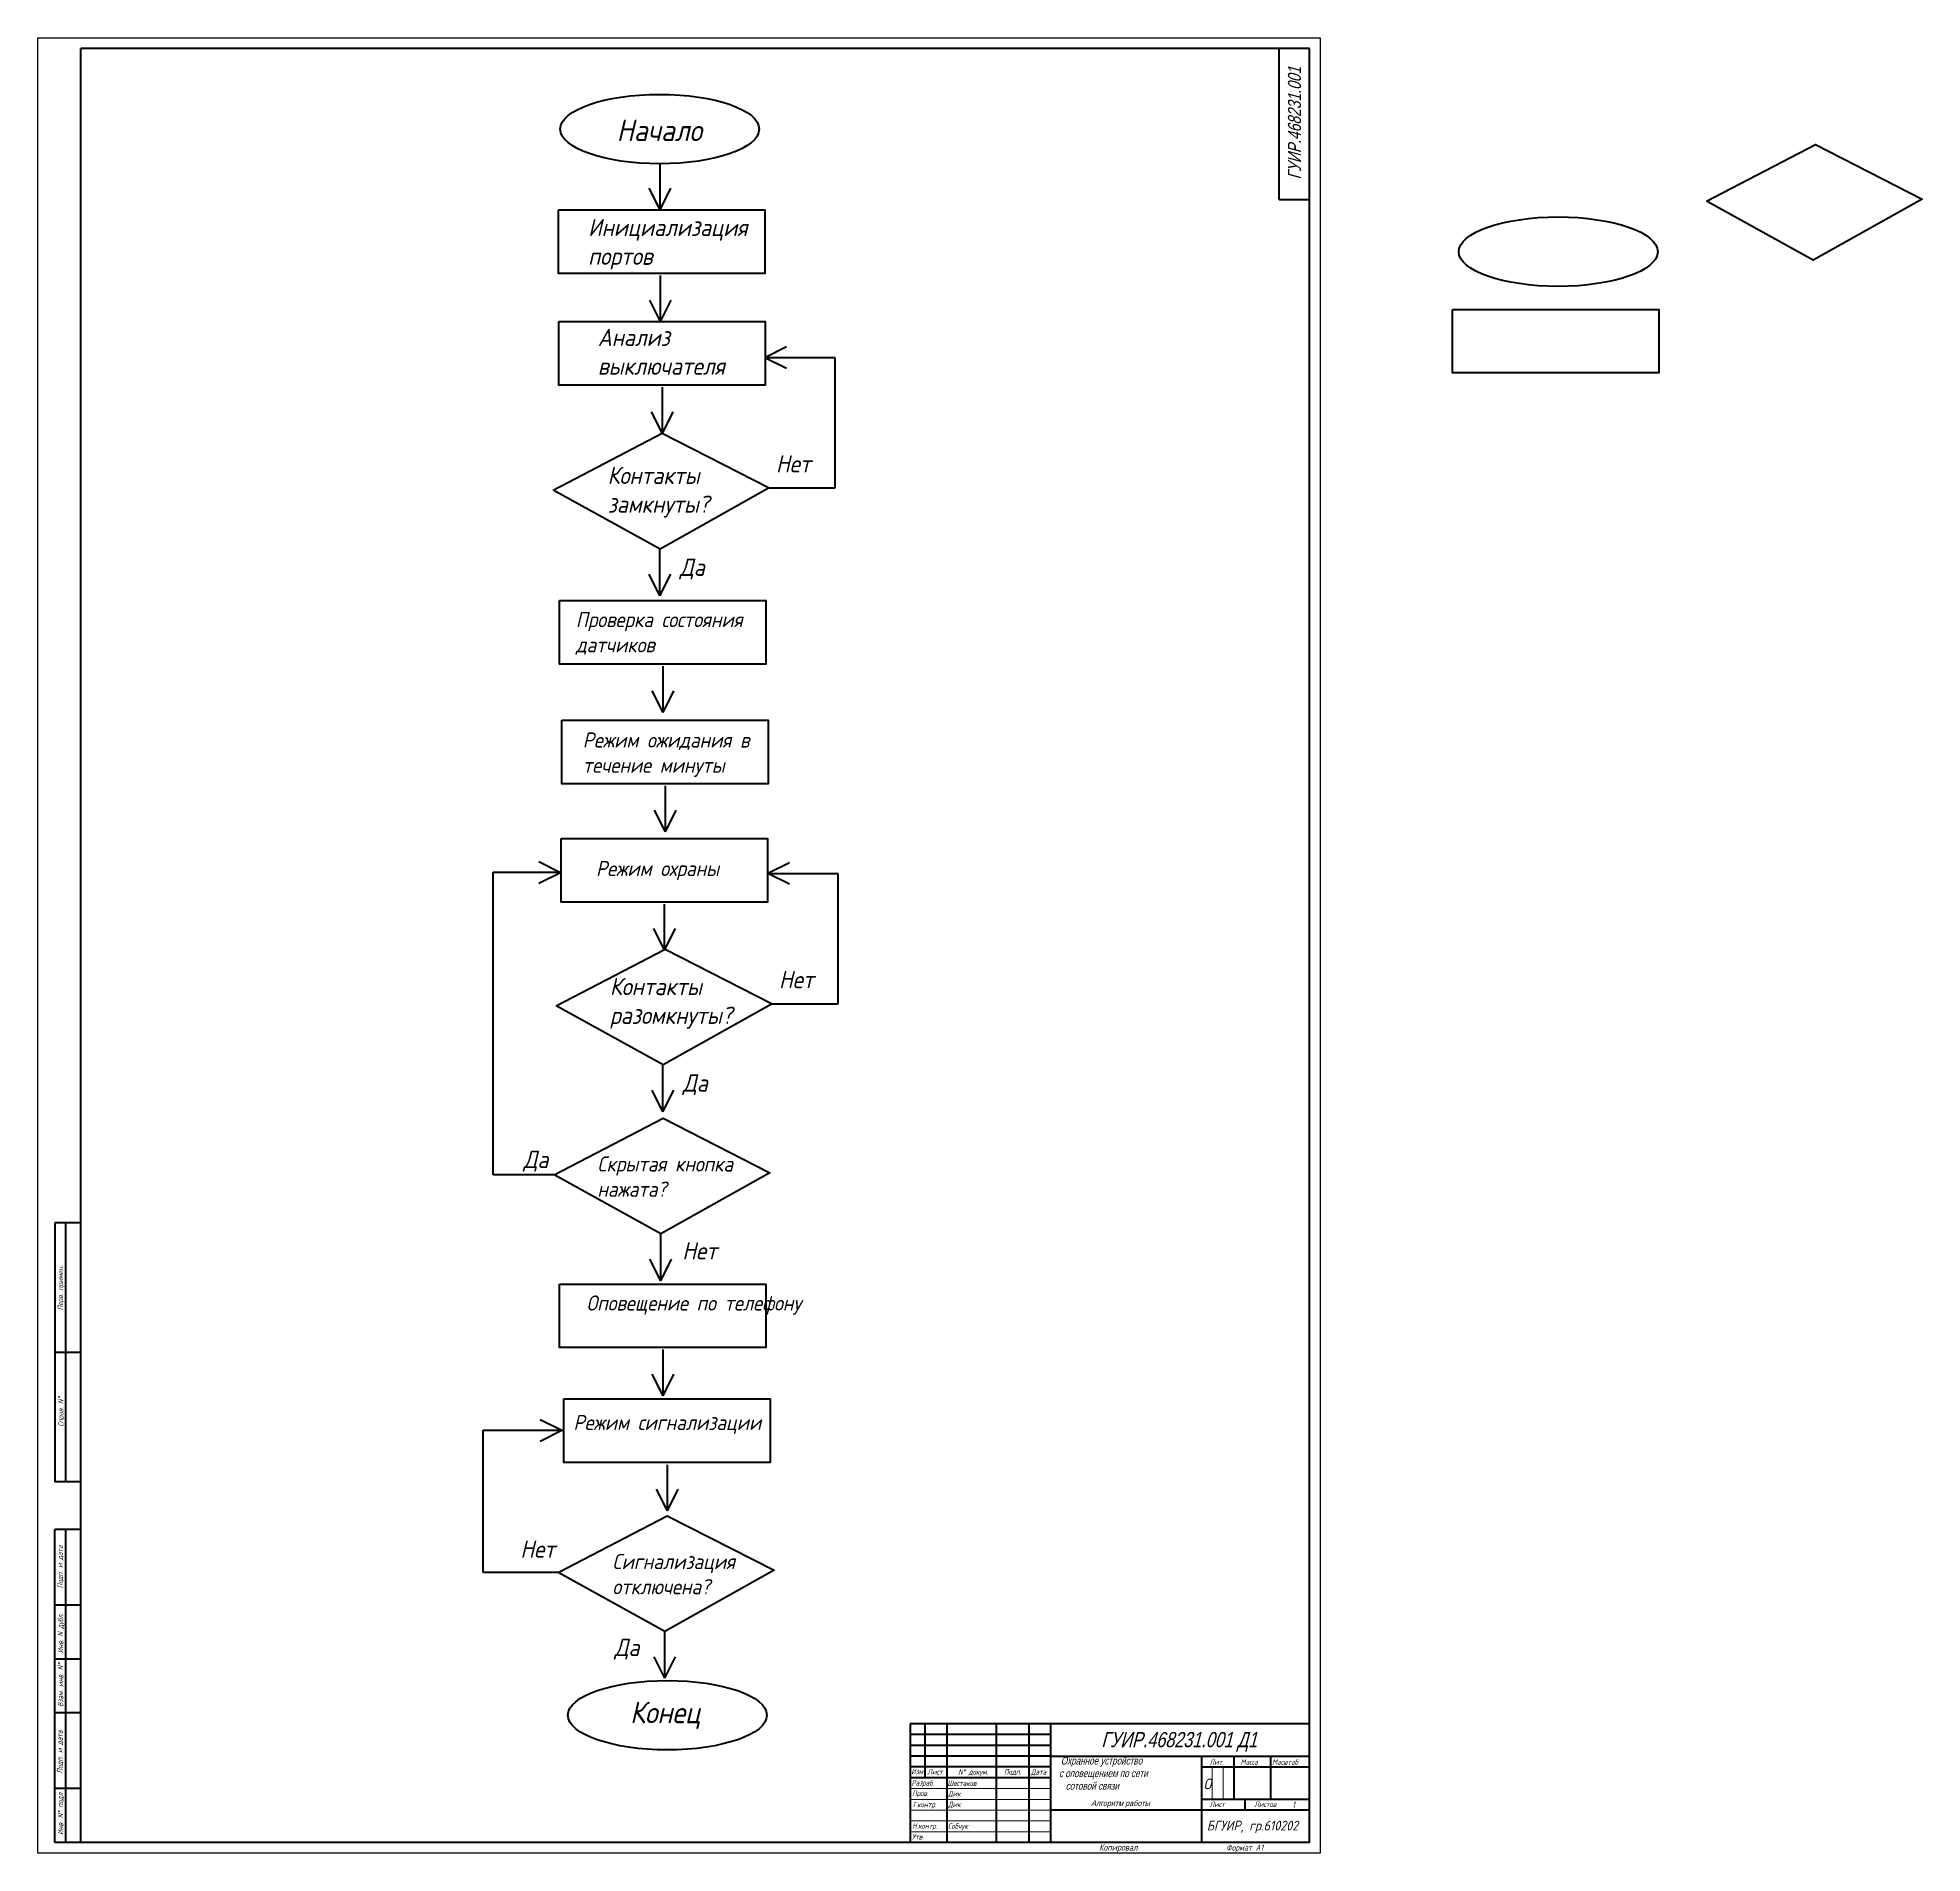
# Model space of a CAD drawing. Header units: millimetres. Extents: x 0 to 9139, y -367 to 2333.
# Drawn here: x 5632 to 6504, y 20 to 861 of the extents above; entities that cross this region are included whole.
import ezdxf

# ---------------------------------------------------------------- set-up
doc = ezdxf.new("R2010")
doc.units = ezdxf.units.MM
doc.header["$LTSCALE"] = 0.5
doc.linetypes.add('осевая2', pattern=[28.575, 19.05, -3.175, 3.175, -3.175])
doc.layers.get('0').update_dxf_attribs({"lineweight": 60})
doc.layers.add('1-оси', color=1, linetype='осевая2')
doc.layers.add('KONTUR', color=7, linetype='Continuous')
for name, color, linetype, lineweight in [('Основная', 7, 'Continuous', 40), ('текст', 7, 'Continuous', 30), ('тонкая', 7, 'Continuous', 20)]:
    doc.layers.add(name, color=color, linetype=linetype, lineweight=lineweight)
doc.styles.add('ESKD', font='standarteskd.shx', dxfattribs={"width": 0.8, "oblique": 15})
doc.styles.get("Standard").update_dxf_attribs({"font": 'isocpeui.ttf', "width": 0.9})
doc.styles.add('стиль1', font='romans.shx', dxfattribs={"width": 0.75, "oblique": 15, "height": 3.5})

msp = doc.modelspace()

# ---------------------------------------------------------------- linework, layer by layer
at = {"color": 0}
for p, q in [((5919.64, 802.83), (5919.64, 781.5)), ((5919.85, 751.08), (5919.85, 729.75)), ((6000.97, 712.94), (5968.48, 712.94)), ((6000.97, 652.72), (6000.97, 712.94)), ((5920.72, 699.33), (5920.72, 678)), ((5970.31, 652.72), (6000.97, 652.72)), ((5919.61, 624.03), (5919.61, 602.7)), ((5921.02, 570.1), (5921.02, 548.77)), ((5922.15, 514.74), (5922.15, 493.41)), ((5842.48, 334.48), (5842.48, 474.69)), ((5842.48, 474.69), (5873.94, 474.69)), ((6002.36, 474.03), (5969.87, 474.03)), ((6002.36, 413.8), (6002.36, 474.03)), ((5921.74, 459.94), (5921.74, 438.61)), ((5971.71, 413.8), (6002.36, 413.8)), ((5921, 385.12), (5921, 363.79)), ((5870.69, 334.48), (5842.48, 334.48)), ((5919.98, 306.82), (5919.98, 285.49)), ((5921.04, 253.55), (5921.04, 232.22)), ((5837.86, 150.33), (5837.86, 216.24)), ((5837.86, 216.24), (5875.24, 216.24)), ((5923.05, 200.28), (5923.05, 178.95)), ((5872.59, 150.33), (5837.86, 150.33)), ((5921.88, 122.66), (5921.88, 101.33))]:
    msp.add_line(p, q, dxfattribs=at)
for p, q in [((6100.57, 75.26), (6035.57, 75.26)), ((6100.57, 70.26), (6035.57, 70.26)), ((6100.57, 65.26), (6035.57, 65.26)), ((6170.57, 25.26), (6170.57, 25.26))]:
    msp.add_line(p, q)
at = {"lineweight": 50}
for p, q in [((6100.57, 60.26), (6035.57, 60.26)), ((6100.57, 55.26), (6035.57, 55.26))]:
    msp.add_line(p, q, dxfattribs=at)
at = {"color": 0}
for points in [[(6404.4, 785.5), (6454.91, 811.82), (6504.4, 786.52), (6453.89, 758.21)], [(5872.71, 781.5), (5968.27, 781.5), (5968.27, 752.02), (5872.71, 752.02)], [(6286.85, 735.43), (6382.41, 735.43), (6382.41, 705.95), (6286.85, 705.95)], [(5872.92, 729.75), (5968.48, 729.75), (5968.48, 700.27), (5872.92, 700.27)], [(5870.32, 651.7), (5920.82, 678.02), (5970.31, 652.72), (5919.81, 624.4)], [(5873.22, 600.52), (5968.78, 600.52), (5968.78, 571.04), (5873.22, 571.04)], [(5874.34, 545.15), (5969.9, 545.15), (5969.9, 515.67), (5874.34, 515.67)], [(5873.94, 490.36), (5969.49, 490.36), (5969.49, 460.88), (5873.94, 460.88)], [(5871.71, 412.79), (5922.22, 439.11), (5971.71, 413.8), (5921.2, 385.49)], [(5870.69, 334.48), (5921.19, 360.8), (5970.68, 335.5), (5920.18, 307.19)], [(5873.23, 283.96), (5968.79, 283.96), (5968.79, 254.48), (5873.23, 254.48)], [(5875.24, 230.7), (5970.8, 230.7), (5970.8, 201.22), (5875.24, 201.22)], [(5872.59, 150.33), (5923.09, 176.65), (5972.58, 151.34), (5922.08, 123.03)]]:
    msp.add_lwpolyline(points, close=True, dxfattribs=at)
for centre in [(5919.64, 818.91), (6335.78, 762.14), (5923.18, 84.23)]:
    msp.add_ellipse(centre, major_axis=(46.07, 0), ratio=0.34902, dxfattribs=at)
at = {"layer": 'KONTUR'}
for p, q in [((5631.57, 20.26), (5631.57, 861.26)), ((5631.57, 861.26), (6225.57, 861.26)), ((6225.57, 861.26), (6225.57, 20.26)), ((6225.57, 20.26), (5631.57, 20.26))]:
    msp.add_line(p, q, dxfattribs=at)
at = {"layer": 'Основная'}
for p, q in [((5651.57, 65.26), (5651.57, 856.26)), ((6220.57, 856.26), (5651.57, 856.26)), ((6206.57, 786.26), (6206.57, 856.26)), ((6220.57, 25.26), (6220.57, 856.26)), ((5914.64, 791.48), (5919.64, 781.48)), ((5924.64, 791.48), (5919.64, 781.48)), ((6206.57, 786.26), (6220.57, 786.26)), ((5914.85, 739.73), (5919.85, 729.73)), ((5924.85, 739.73), (5919.85, 729.73)), ((5978.37, 718.02), (5968.37, 713.02)), ((5978.37, 708.02), (5968.37, 713.02)), ((5915.73, 687.99), (5920.73, 677.99)), ((5925.73, 687.99), (5920.73, 677.99)), ((5914.61, 612.69), (5919.61, 602.69)), ((5924.61, 612.69), (5919.61, 602.69)), ((5916.03, 558.75), (5921.03, 548.75)), ((5926.03, 558.75), (5921.03, 548.75)), ((5917.15, 503.39), (5922.15, 493.39)), ((5927.15, 503.39), (5922.15, 493.39)), ((5863.69, 479.63), (5873.69, 474.63)), ((5863.69, 469.63), (5873.69, 474.63)), ((5979.77, 479.11), (5969.77, 474.11)), ((5979.77, 469.11), (5969.77, 474.11)), ((5916.74, 448.59), (5921.74, 438.59)), ((5926.74, 448.59), (5921.74, 438.59)), ((5916.01, 373.77), (5921.01, 363.77)), ((5926.01, 373.77), (5921.01, 363.77)), ((5639.57, 312.26), (5639.57, 192.26)), ((5651.57, 312.26), (5639.57, 312.26)), ((5644.57, 192.26), (5644.57, 312.26)), ((5914.98, 295.47), (5919.98, 285.47)), ((5924.98, 295.47), (5919.98, 285.47)), ((5651.57, 252.26), (5639.57, 252.26)), ((5916.04, 242.2), (5921.04, 232.2)), ((5926.04, 242.2), (5921.04, 232.2)), ((5864.27, 221.19), (5874.27, 216.19)), ((5864.27, 211.19), (5874.27, 216.19)), ((5651.57, 192.26), (5639.57, 192.26)), ((5918.05, 188.93), (5923.05, 178.93)), ((5928.05, 188.93), (5923.05, 178.93)), ((5639.57, 25.26), (5639.57, 170.26)), ((5651.57, 170.26), (5639.57, 170.26)), ((5644.57, 25.26), (5644.57, 170.26)), ((5651.57, 135.26), (5639.57, 135.26)), ((5651.57, 110.26), (5639.57, 110.26)), ((5916.88, 111.31), (5921.88, 101.31)), ((5926.88, 111.31), (5921.88, 101.31)), ((5651.57, 85.26), (5639.57, 85.26)), ((6035.57, 80.26), (6035.57, 25.26)), ((6220.57, 80.26), (6035.57, 80.26)), ((6042.57, 55.26), (6042.57, 80.26)), ((6052.57, 80.26), (6052.57, 25.26)), ((6075.57, 25.26), (6075.57, 80.26)), ((6090.57, 80.26), (6090.57, 25.26)), ((6100.57, 80.26), (6100.57, 25.26)), ((5651.57, 25.26), (5651.57, 65.26)), ((6100.57, 65.26), (6220.57, 65.26)), ((6170.57, 65.26), (6170.57, 25.26)), ((6185.57, 65.26), (6185.57, 45.26)), ((6202.57, 65.26), (6202.57, 45.26)), ((6170.57, 60.26), (6220.57, 60.26)), ((5651.57, 50.26), (5639.57, 50.26)), ((6220.57, 45.26), (6170.57, 45.26)), ((6190.57, 45.26), (6190.57, 40.26)), ((6220.57, 40.26), (6100.57, 40.26)), ((6220.57, 25.26), (5639.57, 25.26))]:
    msp.add_line(p, q, dxfattribs=at)
at = {"layer": 'тонкая'}
for p, q in [((6175.56, 60.05), (6175.56, 45.26)), ((6180.63, 60.05), (6180.63, 45.26)), ((6035.57, 50.26), (6100.57, 50.26)), ((6100.57, 45.26), (6035.57, 45.26)), ((6100.57, 40.26), (6035.57, 40.26))]:
    msp.add_line(p, q, dxfattribs=at)
for points in [[(6035.57, 35.26), (6100.57, 35.26)], [(6035.57, 30.26), (6100.57, 30.26)]]:
    msp.add_lwpolyline(points, dxfattribs=at)

# ---------------------------------------------------------------- texts
at = {"insert": (6213.66, 821.68), "char_height": 6, "width": 120, "attachment_point": 5, "rotation": 90, "style": 'ESKD'}
msp.add_mtext('ГУИР.468231.001', dxfattribs=at)
at = {"color": 0, "attachment_point": 1}
for s, width, insert, char_height in [('Начало', 0.4663, (5899.68, 823.33), 10), ('Инициализация      портов', 0.4663, (5886.49, 777.38), 8), ('Анализ выключателя', 0.4663, (5890.96, 726.46), 8), ('Нет', 0.4663, (5973.48, 667.89), 8), ('Контакты замкнуты?', 0.4663, (5895.5, 662.52), 8), ('Да', 0.4663, (5928.92, 619.98), 8), ('\\pxt9;Проверка состояния датчиков', 97.7986, (5880.79, 595.22), 7), ('\\pxt9;Режим ожидания в течение минуты', 97.7986, (5883.99, 539.44), 7), ('\\pxt9;Режим охраны', 97.7986, (5890.14, 479.93), 7), ('Нет', 0.4663, (5974.87, 428.98), 8), ('Контакты разомкнуты?', 0.4663, (5896.54, 425.75), 8), ('Да', 0.4663, (5930.31, 381.07), 8), ('Да', 0.4663, (5856.51, 345.66), 8), ('Скрытая кнопка нажата?', 77.7523, (5890.77, 343.07), 7), ('Нет', 8, (5930.09, 303.36), 8), ('\\pxt9;Оповещение по телефону', 97.7986, (5885.75, 278.66), 7), ('\\pxt9;Режим сигнализации', 97.7986, (5879.67, 223.33), 7), ('Нет', 8, (5855.1, 165.19), 8), ('Сигнализация отключена?', 77.7523, (5897.76, 158.92), 7), ('Да', 8, (5898.67, 119.62), 8), ('Конец', 10, (5905.89, 90.52), 10), ('О', 0.6173, (6171.57, 54.94), 5), ('1', 0.6173, (6212.54, 44.17), 3)]:
    msp.add_mtext_dynamic_manual_height_columns(s, width=width, gutter_width=50, heights=[0], dxfattribs=dict(at, insert=insert, char_height=char_height))
at = {"style": 'ESKD'}
for s, insert, char_height, width, attachment_point in [('ГУИР.468231.001 Д1', (6160.22, 71.91), 7, 120, 5), ('\\pxt1;  {\\H0.7x;Охранное устройство\\P  с оповещением по сети \\P     сотовой связи}', (6102.45, 64.88), 5, 105.9279, 1), ('\\pxt1;Алгоритм работы', (6119.49, 44.73), 2.5, 112.73, 1)]:
    msp.add_mtext(s, dxfattribs=dict(at, insert=insert, char_height=char_height, width=width, attachment_point=attachment_point))
at = {"layer": '1-оси', "color": 0, "insert": (6173.04, 35.33), "char_height": 4.5, "attachment_point": 1}
msp.add_mtext_dynamic_manual_height_columns('БГУИР, гр.610202', width=55.323, gutter_width=50, heights=[0], dxfattribs=at)
at = {"layer": 'текст', "style": 'стиль1', "oblique": 15, "width": 0.75}
for s, p in [('Перв. примен.', (5643.32, 271.77)), ('Справ. N%%d', (5643.48, 217.89)), ('Подп. и дата', (5643.14, 143.03)), ('Инв. N дубл.', (5643.39, 113)), ('Взам. инв. N%%d', (5643.39, 88.08)), ('Подп. и дата', (5643.09, 57.29)), ('Инв. N%%d подл.', (5643.39, 28.83))]:
    msp.add_text(s, height=2.5, rotation=90, dxfattribs=at).set_placement(p)
for s, height, p in [('Лит.', 2.5, (6174.29, 61.32)), ('Масса', 2.5, (6188.66, 61.32)), ('Масштаб', 2.5, (6203.25, 61.32)), ('Изм', 2.5, (6036.11, 56.87)), ('Разраб.', 2.5, (6036.23, 51.62)), ('Лист', 2.5, (6043.59, 56.72)), ('Шестаков', 2.5, (6052.88, 51.47)), ('N%%d докум. ', 2.5, (6057.87, 56.72)), ('Подп.', 2.5, (6079.12, 56.72)), ('Дата', 2.5, (6091.58, 56.72)), ('Пров.', 2.5, (6036.53, 46.79)), ('Т.контр.', 2.5, (6036.53, 41.59)), ('Дик', 2.5, (6053.19, 46.63)), ('Дик', 2.5, (6053.19, 41.63)), ('Лист', 2.5, (6174.29, 41.71)), ('Листов', 2.5, (6195.01, 41.71)), ('Утв.', 2.5, (6036.53, 26.65)), ('Н.контр.', 2.5, (6036.53, 31.67)), ('Собчук', 2.5, (6053.19, 31.63)), ('Копировал', 3, (6123.1, 21.51)), ('Формат А1', 2.75, (6182.03, 21.51))]:
    msp.add_text(s, height=height, dxfattribs=at).set_placement(p)

doc.saveas('drawing.dxf')
